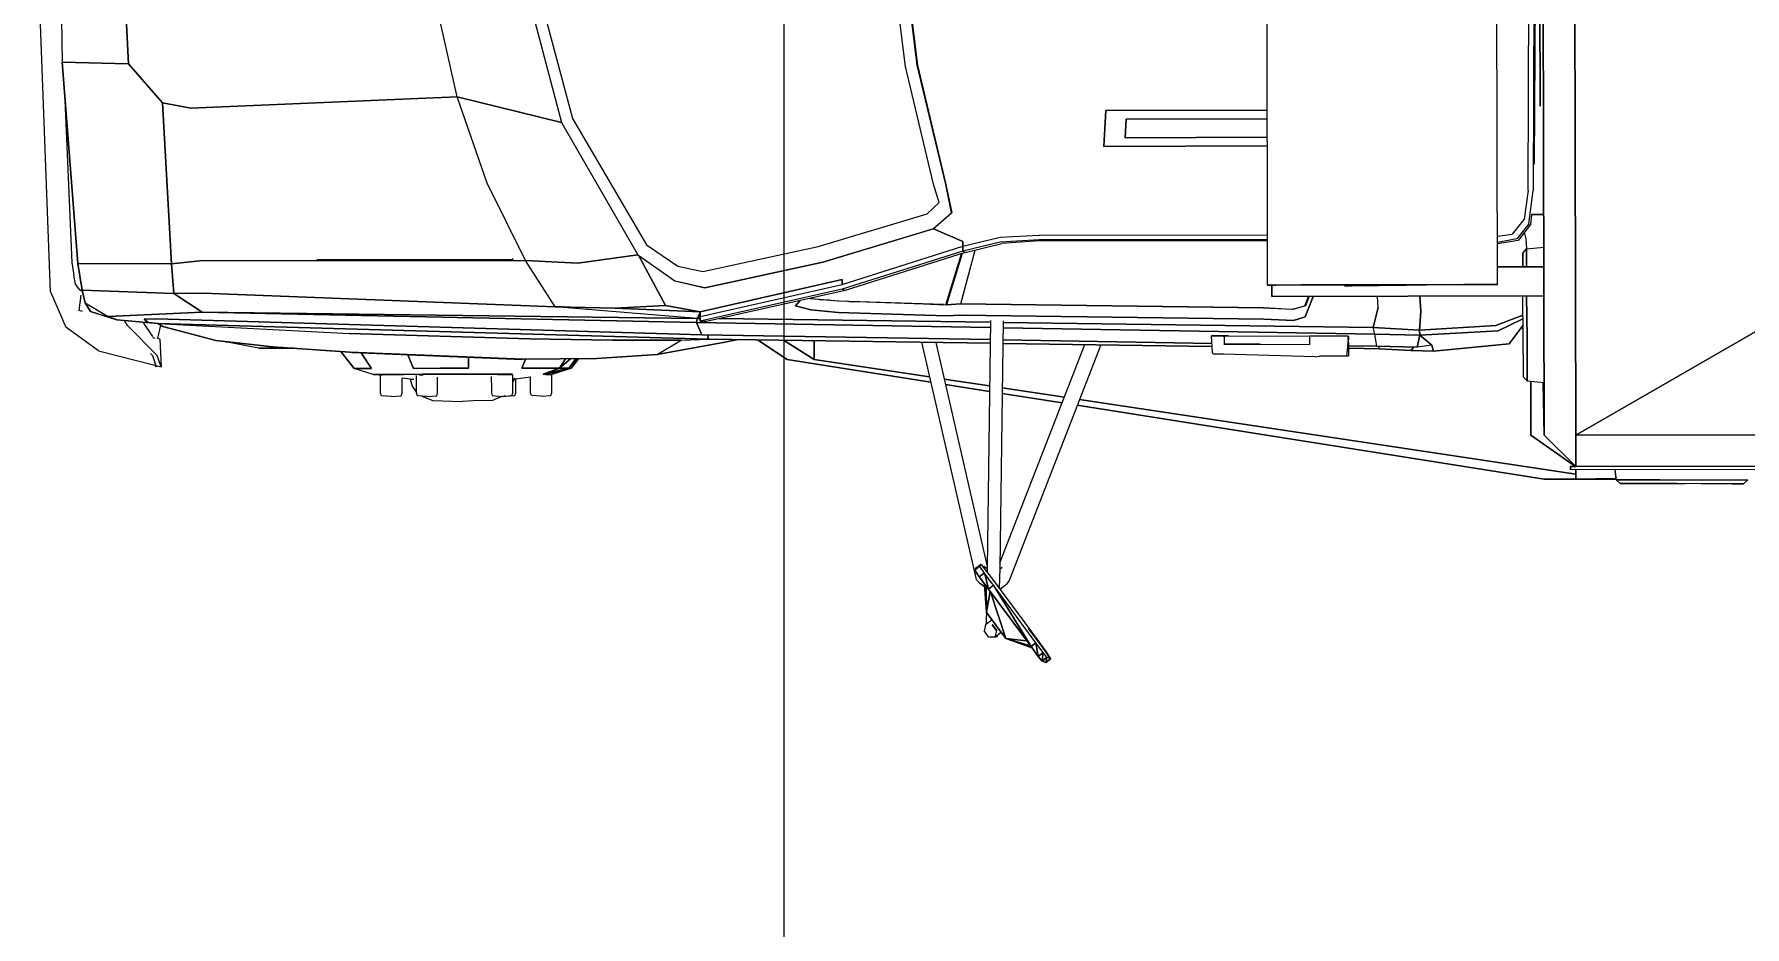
# Model space of a CAD drawing. Header units: metres. Extents: x 501.6 to 576.9, y -200.7 to -181.9.
# Drawn here: x 539.757 to 542.481, y -196.857 to -195.437 of the extents above; entities that cross this region are included whole.
import ezdxf

# ---------------------------------------------------------------- set-up
doc = ezdxf.new("R2010")
doc.units = ezdxf.units.M
doc.header["$MEASUREMENT"] = 0
doc.layers.add('ARQ _ Cota - Parcial Exterior.Consultorio', color=7, linetype='Continuous')
doc.layers.add('Interior - Furniture', color=7, linetype='Continuous')
doc.layers.add('ARQ _ Cota - Parcial Exterior.Consultorio_Pluma_Nº__106', color=171, linetype='Continuous', lineweight=15, true_color=0xaaaaff)
for name, color, linetype, lineweight in [('ARQ _ Cota - Parcial Exterior.Consultorio_Pluma_Nº__15', 214, 'Continuous', 25), ('ARQ _ Cota - Parcial Exterior.Consultorio_Pluma_Nº__43', 5, 'Continuous', 0), ('Interior - Furniture _Pluma_Nº__81', 7, 'Continuous', 13)]:
    doc.layers.add(name, color=color, linetype=linetype, lineweight=lineweight)
doc.styles.add('Estilo_Generado_2', font='GOTHICB.TTF')
doc.dimstyles.new('Estilo_Generado__1', dxfattribs={"dimtxt": 0.2, "dimasz": 0.076, "dimexe": 0.18, "dimexo": 0.3, "dimgap": 0.09, "dimtad": 0, "dimtih": 1, "dimtoh": 1, "dimzin": 0, "dimdsep": 46, "dimtxsty": 'Estilo_Generado_2', "dimblk": 'ARROWHEAD_2', "dimblk1": 'ARROWHEAD_2', "dimblk2": 'ARROWHEAD_2', "dimcen": 0.09, "dimclrd": 171, "dimclre": 171, "dimclrt": 214, "dimazin": 0, "dimtfac": 1, "dimtdec": 4, "dimtmove": 0, "dimatfit": 3, "dimfxl": 1, "dimtolj": 1, "dimtzin": 0, "dimarcsym": 0})

# ---------------------------------------------------------------- blocks, each defined once
blk = doc.blocks.new('*D89')
at = {"layer": 'ARQ _ Cota - Parcial Exterior.Consultorio_Pluma_Nº__106', "color": 161, "linetype": 'Continuous', "lineweight": 15, "true_color": 0xaaaaff, "transparency": 16777216}
for p, q in [((540.9515, -182.8087), (540.9515, -182.7598)), ((541.2515, -182.8087), (540.8765, -182.8087)), ((540.9515, -191.6088), (540.9515, -182.8087)), ((540.9515, -200.6487), (540.9515, -191.8486)), ((541.2515, -200.6487), (540.8765, -200.6487)), ((540.9515, -200.6976), (540.9515, -200.6487))]:
    blk.add_line(p, q, dxfattribs=at)
at = {"layer": 'ARQ _ Cota - Parcial Exterior.Consultorio_Pluma_Nº__43', "color": 5, "linetype": 'Continuous', "lineweight": 0, "transparency": 16777216}
for p, q in [((541.0015, -182.8376), (540.9015, -182.7799)), ((540.9015, -200.6199), (541.0015, -200.6776))]:
    blk.add_line(p, q, dxfattribs=at)
at = {"layer": 'ARQ _ Cota - Parcial Exterior.Consultorio_Pluma_Nº__15', "color": 214, "lineweight": 25, "transparency": 16777216, "insert": (540.5958, -191.8287), "char_height": 0.2, "attachment_point": 7, "style": 'Estilo_Generado_2'}
blk.add_mtext('\\A1;17.84', dxfattribs=at)
blk = doc.blocks.new('ARROWHEAD_2')
at = {"color": 0, "linetype": 'Continuous', "lineweight": 0}
for p, q in [((-0.378, -0.655), (0.378, 0.655)), ((0, 0), (-1, 0))]:
    blk.add_line(p, q, dxfattribs=at)
blk = doc.blocks.new('Ford Ecoline N250807')
at = {"layer": 'Interior - Furniture _Pluma_Nº__81', "color": 7, "linetype": 'Continuous', "lineweight": 13}
for p, q in [((-0.8638, 2.7383), (-0.1741, 2.7627)), ((-0.8638, 2.7383), (-0.9198, 2.7139)), ((0.0623, 2.7271), (-0.4981, 2.7188)), ((-0.9576, 2.6621), (-0.9198, 2.7139)), ((-0.8608, 2.6914), (-0.8514, 2.6982)), ((-0.8514, 2.6982), (-0.8374, 2.7012)), ((-0.817, 2.7041), (-0.8374, 2.7012)), ((-0.4981, 2.7188), (-0.8187, 2.6948)), ((-0.8187, 2.6948), (-0.4981, 2.7188)), ((-0.5461, 2.7152), (-0.817, 2.7041)), ((-0.5012, 2.6133), (-0.4981, 2.7188)), ((-0.4981, 2.7188), (-0.5012, 2.6133)), ((-0.9082, 2.6328), (-0.8951, 2.6748)), ((-0.8951, 2.6748), (-0.9082, 2.6328)), ((-0.8812, 2.6831), (-0.903, 2.6465)), ((-0.8952, 2.6873), (-0.8933, 2.6924)), ((-0.8812, 2.6831), (-0.8951, 2.6748)), ((-0.8951, 2.6748), (-0.8812, 2.6831)), ((-0.8933, 2.6924), (-0.8688, 2.6892)), ((-0.8613, 2.688), (-0.8812, 2.6831)), ((-0.8812, 2.6831), (-0.8613, 2.688)), ((-0.8665, 2.542), (-0.8613, 2.688)), ((-0.8613, 2.688), (-0.8665, 2.542)), ((-0.863, 2.6876), (-0.8608, 2.6914)), ((-0.8613, 2.688), (-0.8187, 2.6948)), ((-0.8187, 2.6948), (-0.8613, 2.688)), ((-0.8187, 2.6948), (-0.8193, 2.5454)), ((-0.8193, 2.5454), (-0.8187, 2.6948)), ((-0.9576, 2.6621), (-0.9806, 2.5724)), ((-0.903, 2.6465), (-0.9082, 2.6328)), ((-0.9082, 2.6328), (-0.903, 2.6465)), ((-0.8966, 2.4966), (-0.903, 2.6465)), ((-0.903, 2.6465), (-0.8966, 2.4966)), ((-0.9652, 2.5684), (-0.9175, 2.6157)), ((-0.9175, 2.6157), (-0.9094, 2.6204)), ((-0.9144, 2.5674), (-0.9082, 2.6328)), ((-0.9082, 2.6328), (-0.9144, 2.5674)), ((0.0271, 2.6377), (-0.5012, 2.6133)), ((-0.5012, 2.6133), (0.0271, 2.6377)), ((-0.935, 2.5752), (-0.9122, 2.5908)), ((-0.9128, 2.583), (-0.9075, 2.5889)), ((-0.9075, 2.5889), (-0.9128, 2.583)), ((-0.9075, 2.5889), (-0.9067, 2.5693)), ((-0.9067, 2.5693), (-0.9075, 2.5889)), ((-0.5012, 2.6133), (-0.5631, 2.5591)), ((-0.5631, 2.5591), (-0.5012, 2.6133)), ((-0.9652, 2.5762), (-0.9832, 2.5703)), ((-0.9805, 2.5725), (-0.9832, 2.5703)), ((-0.981, 2.571), (-0.9832, 2.5625)), ((-0.9832, 2.5703), (-0.9811, 2.5704)), ((-0.9832, 2.5625), (-0.9652, 2.5684)), ((-0.9393, 2.5645), (-0.9832, 2.5625)), ((-0.9622, 2.5791), (-0.9652, 2.5762)), ((-0.9413, 1.6909), (-0.9144, 2.5674)), ((-0.9144, 2.5674), (-0.9413, 1.6909)), ((-0.9374, 2.5692), (-0.9393, 2.5645)), ((-0.9382, 2.5715), (-0.9375, 2.5734)), ((-0.9171, 2.563), (-0.9379, 2.568)), ((-0.9375, 2.5734), (-0.9368, 2.5752)), ((-0.9067, 2.5693), (-0.934, 1.7012)), ((-0.934, 1.7012), (-0.9067, 2.5693)), ((-0.9144, 2.5674), (-0.9308, 2.2622)), ((-0.9144, 2.5672), (-0.9193, 2.5596)), ((-0.9193, 2.5596), (-0.9144, 2.5672)), ((-0.9179, 2.5059), (-0.9144, 2.5674)), ((-0.9144, 2.5674), (-0.9128, 2.583)), ((-0.9128, 2.583), (-0.9144, 2.5674)), ((-0.9144, 2.5674), (-0.9144, 2.5674)), ((-0.9417, 2.4751), (-0.9193, 2.5596)), ((-0.9193, 2.5596), (-0.9417, 2.4751)), ((-0.8966, 2.4966), (-0.8665, 2.542)), ((-0.8665, 2.542), (-0.8966, 2.4966)), ((-0.8193, 2.5454), (-0.8665, 2.542)), ((-0.8665, 2.542), (-0.8193, 2.5454)), ((-0.8661, 2.4951), (-0.8665, 2.542)), ((-0.8665, 2.542), (-0.8661, 2.4951)), ((-0.8193, 2.5454), (-0.5631, 2.5591)), ((-0.5631, 2.5591), (-0.8193, 2.5454)), ((-0.8193, 2.5454), (-0.8146, 2.5005)), ((-0.8146, 2.5005), (-0.8193, 2.5454)), ((-0.5631, 2.5591), (-0.5717, 2.5142)), ((-0.5717, 2.5142), (-0.5631, 2.5591)), ((-0.9179, 2.5059), (-0.9182, 2.4972)), ((-0.9182, 2.4972), (-0.9179, 2.5059)), ((-0.5717, 2.5142), (-0.5548, 2.0903)), ((-0.5548, 2.0903), (-0.5717, 2.5142)), ((-0.9143, 1.7095), (-0.8966, 2.4966)), ((-0.8966, 2.4966), (-0.9143, 1.7095)), ((-0.908, 1.7085), (-0.8966, 2.4966)), ((-0.8966, 2.4966), (-0.908, 1.7085)), ((-0.8894, 1.9346), (-0.8661, 2.4951)), ((-0.8661, 2.4951), (-0.8894, 1.9346)), ((-0.8146, 2.5005), (-0.8156, 1.9819)), ((-0.8156, 1.9819), (-0.8146, 2.5005)), ((-0.9542, 2.4067), (-0.9439, 2.4595)), ((-0.9518, 2.3843), (-0.9417, 2.4751)), ((-0.9417, 2.4751), (-0.9518, 2.3843)), ((-0.9439, 2.4595), (-0.9434, 2.4599)), ((-0.9439, 2.4554), (-0.9439, 2.4595)), ((-0.9439, 2.4595), (-0.9439, 2.4554)), ((-0.9542, 2.4067), (-0.9542, 2.4063)), ((-0.9542, 2.376), (-0.9542, 2.4067)), ((-0.9542, 2.4063), (-0.9542, 2.3735)), ((-0.9607, 2.2617), (-0.9518, 2.3843)), ((-0.9518, 2.3843), (-0.9607, 2.2617)), ((-0.9542, 2.3507), (-0.9542, 2.376)), ((-0.9542, 2.3735), (-0.9542, 2.3507)), ((-0.8129, 2.3138), (-0.8136, 2.0015)), ((-0.9866, 2.2549), (-0.9596, 2.2763)), ((-0.9596, 2.2763), (-0.9866, 2.2549)), ((-0.9724, 1.9858), (-0.9607, 2.2617)), ((-0.9607, 2.2617), (-0.9724, 1.9858)), ((-0.9606, 2.2629), (-0.9611, 2.2578)), ((-0.9308, 2.2622), (-0.9399, 1.9751)), ((-0.9399, 1.9751), (-0.9308, 2.2622)), ((-0.9961, 2.2246), (-0.9866, 2.2549)), ((-0.9866, 2.2466), (-0.9866, 2.2549)), ((-0.9866, 2.2549), (-0.9866, 2.2466)), ((-0.9866, 2.2271), (-0.9866, 2.2466)), ((-0.9866, 2.2466), (-0.9866, 2.2271)), ((-0.9617, 2.244), (-0.9866, 2.2271)), ((-0.9866, 2.2271), (-0.9617, 2.244)), ((-0.9611, 2.2578), (-0.9729, 1.9868)), ((-1.0314, 2.1958), (-1.0302, 2.2114)), ((-1.0302, 2.2114), (-1.0258, 2.2129)), ((-1.0258, 2.2129), (-1.0199, 2.2129)), ((-1.0199, 2.2129), (-0.9976, 2.2129)), ((-0.9979, 2.2104), (-0.9961, 2.2246)), ((-0.9961, 2.2246), (-0.9961, 2.2173)), ((-0.9961, 2.2173), (-0.9961, 2.2246)), ((-0.9961, 2.2173), (-0.9961, 2.2012)), ((-0.9961, 2.2012), (-0.9961, 2.2173)), ((-1.0314, 2.1958), (-1.0302, 2.1802)), ((-1.0302, 2.1802), (-1.0258, 2.1787)), ((-0.9961, 2.2012), (-0.9961, 2.1763)), ((-0.9961, 2.1763), (-0.9961, 2.2012)), ((-1.0314, 2.1392), (-1.0302, 2.1543)), ((-1.0302, 2.1543), (-1.0258, 2.1558)), ((-1.0258, 2.1787), (-1.0199, 2.1787)), ((-1.0258, 2.1558), (-1.0199, 2.1558)), ((-1.015, 2.1626), (-1.0251, 2.1558)), ((-1.0199, 2.1787), (-1.0021, 2.1787)), ((-1.0199, 2.1558), (-0.9977, 2.1558)), ((-1.0037, 2.1658), (-1.015, 2.1626)), ((-1.0038, 2.1658), (-1.0021, 2.1787)), ((-1.0038, 2.1652), (-1.0038, 2.165)), ((-1.0038, 2.165), (-1.0038, 2.1599)), ((-0.9961, 2.1763), (-0.9961, 2.1455)), ((-0.9961, 2.1455), (-0.9961, 2.1763)), ((-0.9866, 2.1606), (-0.9649, 2.1692)), ((-0.9649, 2.1692), (-0.9866, 2.1606)), ((-0.9866, 2.1177), (-0.9866, 2.1606)), ((-0.9866, 2.1606), (-0.9866, 2.1177)), ((-0.5548, 2.0903), (-0.2758, 2.1519)), ((-1.0378, 2.1299), (-1.0387, 2.0991)), ((-1.0307, 2.1471), (-1.0378, 2.1299)), ((-1.0314, 2.1392), (-1.0302, 2.1235)), ((-0.9972, 2.1504), (-0.9972, 2.1517)), ((-0.9972, 2.1449), (-0.9972, 2.1504)), ((-0.9961, 2.1455), (-0.9961, 2.1099)), ((-0.9961, 2.1099), (-0.9961, 2.1455)), ((-1.0387, 2.0991), (-1.0394, 2.0825)), ((-1.0302, 2.1235), (-1.0258, 2.1221)), ((-1.0258, 2.1221), (-1.0199, 2.1221)), ((-1.0199, 2.1221), (-1.0008, 2.1221)), ((-0.9961, 2.1099), (-0.9961, 2.0728)), ((-0.9961, 2.0728), (-0.9961, 2.1099)), ((-0.9866, 2.0728), (-0.9866, 2.1177)), ((-0.9866, 2.1177), (-0.9866, 2.0728)), ((-1.0387, 2.0654), (-1.0394, 2.0825)), ((-0.9961, 2.0728), (-0.9961, 2.0361)), ((-0.9961, 2.0361), (-0.9961, 2.0728)), ((-0.9692, 2.0728), (-0.9866, 2.0728)), ((-0.9866, 2.0728), (-0.9692, 2.0728)), ((-0.692, 2.0425), (-0.5548, 2.0903)), ((-0.5548, 2.0903), (-0.5957, 1.9239)), ((-0.5957, 1.9239), (-0.5548, 2.0903)), ((-1.038, 2.0347), (-1.0387, 2.0654)), ((-1.0313, 2.0188), (-1.038, 2.0347)), ((-1.0302, 2.0352), (-1.0314, 2.0195)), ((-1.0314, 2.0195), (-1.0302, 2.0039)), ((-1.0314, 2.0142), (-1.0312, 2.0169)), ((-1.0258, 2.0366), (-1.0302, 2.0352)), ((-1.0199, 2.0366), (-1.0258, 2.0366)), ((-0.9996, 2.0366), (-1.0199, 2.0366)), ((-0.9972, 2.0244), (-0.9972, 2.0267)), ((-0.9972, 2.0137), (-0.9972, 2.0244)), ((-0.9961, 2.0361), (-0.9961, 2.0029)), ((-0.9961, 2.0029), (-0.9961, 2.0361)), ((-0.8156, 1.9819), (-0.692, 2.0425)), ((-1.0314, 2.0142), (-1.0302, 1.999)), ((-1.0302, 2.0039), (-1.0258, 2.0024)), ((-1.0302, 1.999), (-1.0258, 1.9976)), ((-1.0258, 2.0024), (-1.0199, 2.0024)), ((-1.0258, 1.9976), (-1.0199, 1.9976)), ((-1.0199, 2.0024), (-0.9974, 2.0024)), ((-1.0199, 1.9976), (-1.0037, 1.9976)), ((-1.0038, 1.9996), (-1.0085, 2.0024)), ((-1.0038, 2.0024), (-1.0038, 1.9985)), ((-1.0038, 1.999), (-1.0038, 1.9996)), ((-1.0038, 1.9985), (-1.0038, 1.999)), ((-1.0038, 1.9985), (-1.0005, 1.9739)), ((-0.9972, 2.0054), (-0.9972, 2.0137)), ((-0.9972, 2.0031), (-0.9972, 2.0054)), ((-0.8136, 2.0015), (-0.8119, 2.0027)), ((-1.0314, 1.9575), (-1.0302, 1.9727)), ((-1.0302, 1.9727), (-1.0258, 1.9741)), ((-1.0258, 1.9741), (-1.0199, 1.9741)), ((-1.0199, 1.9741), (-1.0006, 1.9741)), ((-0.9866, 1.9878), (-0.9729, 1.9823)), ((-0.9866, 1.9536), (-0.9866, 1.9878)), ((-0.9729, 1.9823), (-0.9866, 1.9878)), ((-0.9866, 1.9878), (-0.9866, 1.9536)), ((-0.9716, 1.8687), (-0.9729, 1.9868)), ((-0.9716, 1.8687), (-0.9724, 1.9858)), ((-0.9724, 1.9858), (-0.9716, 1.8687)), ((-0.9399, 1.9751), (-0.9426, 1.8438)), ((-0.9426, 1.8438), (-0.9399, 1.9751)), ((-0.8894, 1.9346), (-0.8156, 1.9819)), ((-0.8156, 1.9819), (-0.8197, 1.8984)), ((-0.8197, 1.8984), (-0.8156, 1.9819)), ((-0.3912, 1.9777), (-0.5958, 1.9238)), ((-0.3522, 1.9692), (-0.5895, 1.9063)), ((-1.0314, 1.9575), (-1.0302, 1.9419)), ((-1.0302, 1.9419), (-1.0258, 1.9404)), ((-1.0258, 1.9404), (-1.0199, 1.9404)), ((-1.0199, 1.9404), (-0.9972, 1.9404)), ((-0.9972, 1.9458), (-0.9972, 1.9498)), ((-0.9972, 1.9483), (-0.9961, 1.9399)), ((-0.9972, 1.9404), (-0.9972, 1.9458)), ((-0.9961, 1.9541), (-0.9866, 1.9282)), ((-0.9866, 1.9282), (-0.9961, 1.9541)), ((-0.9961, 1.9541), (-0.9866, 1.9131)), ((-0.9866, 1.9131), (-0.9961, 1.9541)), ((-0.9961, 1.9541), (-0.9961, 1.9424)), ((-0.9961, 1.9424), (-0.9961, 1.9541)), ((-0.9961, 1.9424), (-0.9866, 1.9131)), ((-0.9866, 1.9131), (-0.9961, 1.9424)), ((-0.9961, 1.9424), (-0.9866, 1.9097)), ((-0.9866, 1.9097), (-0.9961, 1.9424)), ((-0.9961, 1.9424), (-0.9961, 1.9399)), ((-0.9961, 1.9399), (-0.9961, 1.9424)), ((-0.9961, 1.9399), (-0.9866, 1.9097)), ((-0.9866, 1.9097), (-0.9961, 1.9399)), ((-0.9866, 1.9282), (-0.9866, 1.9536)), ((-0.9866, 1.9536), (-0.9866, 1.9282)), ((-0.908, 1.7085), (-0.8894, 1.9346)), ((-0.8916, 1.8394), (-0.8894, 1.9346)), ((-0.8894, 1.9346), (-0.8916, 1.8394)), ((-0.8894, 1.9346), (-0.8894, 1.9336)), ((-0.8885, 1.9231), (-0.8894, 1.9346)), ((-0.9721, 1.9182), (-0.9866, 1.9282)), ((-0.9866, 1.9282), (-0.972, 1.9107)), ((-0.972, 1.9107), (-0.9866, 1.9282)), ((-0.9866, 1.9282), (-0.9866, 1.9131)), ((-0.9866, 1.9131), (-0.9866, 1.9282)), ((-0.9866, 1.9282), (-0.9721, 1.9182)), ((-0.9866, 1.9131), (-0.9719, 1.9019)), ((-0.9719, 1.9019), (-0.9866, 1.9131)), ((-0.9866, 1.9131), (-0.9719, 1.9)), ((-0.9719, 1.9), (-0.9866, 1.9131)), ((-0.9866, 1.9131), (-0.9866, 1.9097)), ((-0.9866, 1.9097), (-0.9866, 1.9131)), ((-0.9866, 1.9097), (-0.9719, 1.898)), ((-0.9719, 1.898), (-0.9866, 1.9097)), ((-0.5958, 1.9238), (-0.8065, 1.8027)), ((-0.8197, 1.8984), (-0.8066, 1.8027)), ((-0.8066, 1.8027), (-0.8197, 1.8984)), ((-0.5895, 1.9063), (-0.791, 1.7891)), ((-0.9653, 1.7725), (-0.9716, 1.8687)), ((-0.9716, 1.8687), (-0.9653, 1.7725)), ((-0.9426, 1.8438), (-0.9428, 1.7344)), ((-0.9428, 1.7344), (-0.9426, 1.8438)), ((-0.8916, 1.8394), (-0.8977, 1.7041)), ((-0.8977, 1.7041), (-0.8916, 1.8394)), ((-0.8875, 1.7593), (-0.8916, 1.8394)), ((-0.8916, 1.8394), (-0.8875, 1.7593)), ((-0.8071, 1.802), (-0.8875, 1.7593)), ((-0.8875, 1.7593), (-0.8071, 1.802)), ((-0.8065, 1.8027), (-0.8484, 1.7441)), ((-0.9464, 1.6675), (-0.9653, 1.7725)), ((-0.9653, 1.7725), (-0.9464, 1.6675)), ((-0.9653, 1.7725), (-0.9428, 1.7344)), ((-0.791, 1.7891), (-0.8246, 1.7393)), ((-0.8875, 1.7593), (-0.8977, 1.7041)), ((-0.8977, 1.7041), (-0.8875, 1.7593)), ((-0.8484, 1.7441), (-0.8594, 1.6963)), ((-0.8594, 1.6963), (-0.8485, 1.7437)), ((-0.8485, 1.7437), (-0.8485, 1.7437)), ((-0.9428, 1.7344), (-0.9413, 1.6909)), ((-0.8246, 1.7393), (-0.8336, 1.6997)), ((-0.9485, 1.2423), (-0.9413, 1.6909)), ((-0.9413, 1.6909), (-0.9485, 1.2423)), ((-0.934, 1.7012), (-0.9428, 1.2423)), ((-0.9428, 1.2423), (-0.934, 1.7012)), ((-0.9413, 1.6909), (-0.9341, 1.6921)), ((-0.9341, 1.6921), (-0.9413, 1.6909)), ((-0.934, 1.7012), (-0.9143, 1.7095)), ((-0.9143, 1.7095), (-0.934, 1.7012)), ((-0.9234, 1.242), (-0.9143, 1.7095)), ((-0.9143, 1.7095), (-0.9234, 1.242)), ((-0.9143, 1.7095), (-0.908, 1.7085)), ((-0.908, 1.7085), (-0.9143, 1.7095)), ((-0.9125, 1.7041), (-0.913, 1.6939)), ((-0.913, 1.6939), (-0.9125, 1.7041)), ((-0.8643, 1.4727), (-0.913, 1.6939)), ((-0.8619, 1.4775), (-0.9125, 1.7041)), ((-0.9049, 1.7041), (-0.9125, 1.7041)), ((-0.9125, 1.7041), (-0.9049, 1.7041)), ((-0.8977, 1.7041), (-0.908, 1.7085)), ((-0.908, 1.7085), (-0.9023, 1.7041)), ((-0.908, 1.7085), (-0.9034, 1.7041)), ((-0.908, 1.7085), (-0.908, 1.7041)), ((-0.9034, 1.7041), (-0.908, 1.7085)), ((-0.908, 1.7041), (-0.908, 1.7085)), ((-0.9049, 1.7041), (-0.9049, 1.704)), ((-0.9049, 1.7041), (-0.8544, 1.4775)), ((-0.8979, 1.7041), (-0.9049, 1.7041)), ((-0.8978, 1.7037), (-0.8977, 1.7041)), ((-0.8977, 1.7041), (-0.8468, 1.4775)), ((-0.8468, 1.4775), (-0.8977, 1.7041)), ((-0.8191, 1.5083), (-0.8594, 1.6963)), ((-0.8594, 1.6963), (-0.8191, 1.5083)), ((-0.8336, 1.6997), (-0.7942, 1.5156)), ((-0.942, 1.646), (-0.9464, 1.6675)), ((-0.9464, 1.6675), (-0.942, 1.646)), ((-0.9085, 1.6736), (-0.9152, 1.2419)), ((-0.9152, 1.2419), (-0.9085, 1.6736)), ((-0.9738, 1.5654), (-0.9425, 1.6127)), ((-0.9425, 1.6127), (-0.9738, 1.5654)), ((-1.0103, 1.337), (-0.9738, 1.5654)), ((-0.9738, 1.5654), (-1.0103, 1.337)), ((-0.9738, 1.5225), (-0.9432, 1.5713)), ((-0.9432, 1.5713), (-0.9738, 1.5225)), ((-0.8949, 1.5278), (-0.8989, 1.4839)), ((-0.8989, 1.4839), (-0.8949, 1.5278)), ((-0.8884, 1.5518), (-0.8949, 1.5278)), ((-0.8949, 1.5278), (-0.8884, 1.5518)), ((-0.8802, 1.5451), (-0.8884, 1.5518)), ((-0.8884, 1.5518), (-0.8802, 1.5451)), ((-0.8811, 1.4834), (-0.8771, 1.5273)), ((-0.8766, 1.5283), (-0.8807, 1.4844)), ((-0.8771, 1.5273), (-0.8767, 1.529)), ((-0.8766, 1.5285), (-0.8766, 1.5283)), ((-1.0018, 1.3389), (-0.9738, 1.5225)), ((-0.9738, 1.5225), (-1.0018, 1.3389)), ((-0.944, 1.5225), (-0.9738, 1.5225)), ((-0.9738, 1.5225), (-0.944, 1.5225)), ((-0.8794, 1.4984), (-0.8794, 1.5022)), ((-0.8783, 1.5145), (-0.8786, 1.5075)), ((-0.7665, 1.332), (-0.8191, 1.5083)), ((-0.8191, 1.5083), (-0.7665, 1.3325)), ((-0.7942, 1.5156), (-0.7424, 1.3423)), ((-0.8989, 1.4839), (-0.9049, 1.3115)), ((-0.9049, 1.3115), (-0.8989, 1.4839)), ((-0.8869, 1.3163), (-0.8811, 1.4834)), ((-0.8807, 1.4844), (-0.8862, 1.3326)), ((-0.8619, 1.4775), (-0.8643, 1.4727)), ((-0.8643, 1.4727), (-0.8619, 1.4775)), ((-0.8041, 1.2817), (-0.8643, 1.4727)), ((-0.8018, 1.2852), (-0.8619, 1.4775)), ((-0.8468, 1.4775), (-0.8544, 1.4775)), ((-0.8544, 1.4775), (-0.7942, 1.2852)), ((-0.8544, 1.4775), (-0.8468, 1.4775)), ((-0.81, 1.4779), (-0.81, 1.4778)), ((-0.8817, 1.4663), (-0.8818, 1.4557)), ((-0.7968, 1.4339), (-0.7968, 1.4337)), ((-0.5078, 1.376), (-0.2489, 1.4082)), ((-0.5057, 1.3574), (-0.2478, 1.3892)), ((-0.6954, 1.332), (-0.5078, 1.376)), ((-0.2478, 1.3887), (-0.5057, 1.3569)), ((-0.9468, 1.3515), (-1.3245, 1.2651)), ((-0.886, 1.3373), (-0.8871, 1.3125)), ((-0.7424, 1.3423), (-0.7242, 1.3228)), ((-0.6958, 1.3125), (-0.5057, 1.3574)), ((-0.5057, 1.3569), (-0.6958, 1.3125)), ((-0.4829, 1.3602), (-0.4829, 1.3597)), ((-0.4829, 1.3597), (-0.4829, 1.3602)), ((-0.9471, 1.3288), (-1.3039, 1.2475)), ((-1.0253, 1.2435), (-1.0141, 1.3136)), ((-1.0141, 1.3136), (-1.0253, 1.2435)), ((-1.0164, 1.2433), (-1.0054, 1.3155)), ((-1.0054, 1.3155), (-1.0164, 1.2433)), ((-0.9049, 1.3115), (-0.9036, 1.2896)), ((-0.9036, 1.2896), (-0.9049, 1.3115)), ((-0.8871, 1.3115), (-0.8871, 1.3125)), ((-0.8871, 1.3125), (-0.806, 1.2877)), ((-0.8871, 1.3115), (-0.8857, 1.2891)), ((-0.8056, 1.2866), (-0.8871, 1.3115)), ((-0.8857, 1.2891), (-0.8871, 1.3115)), ((-0.8869, 1.3125), (-0.887, 1.3115)), ((-0.887, 1.3115), (-0.8058, 1.2871)), ((-0.8828, 1.3103), (-0.8828, 1.3102)), ((-0.8809, 1.3096), (-0.8809, 1.3097)), ((-0.7665, 1.332), (-0.7865, 1.2852)), ((-0.7865, 1.2852), (-0.7665, 1.332)), ((-0.7665, 1.3325), (-0.7407, 1.3032)), ((-0.7407, 1.3027), (-0.7665, 1.332)), ((-0.7451, 1.3082), (-0.7451, 1.3077)), ((-0.6958, 1.3125), (-0.7407, 1.3027)), ((-0.7407, 1.3032), (-0.6958, 1.3125)), ((-0.7242, 1.3228), (-0.6954, 1.332)), ((-0.633, 1.3274), (-0.6329, 1.3272)), ((-0.6032, 1.3344), (-0.6032, 1.3342)), ((-0.6026, 1.3343), (-0.6026, 1.3345)), ((-0.9036, 1.2896), (-0.911, 0.8066)), ((-0.911, 0.8066), (-0.9036, 1.2896)), ((-0.8932, 0.8066), (-0.8857, 1.2891)), ((-0.8856, 1.2893), (-0.8931, 0.8076)), ((-0.8857, 1.2891), (-0.8856, 1.289)), ((-0.8856, 1.289), (-0.8002, 1.266)), ((-0.835, 1.2959), (-0.835, 1.2956)), ((-0.835, 1.2956), (-0.835, 1.2959)), ((-0.8269, 1.2931), (-0.8269, 1.2934)), ((-0.8269, 1.2934), (-0.8269, 1.2931)), ((-0.8269, 1.2934), (-0.8269, 1.2931)), ((-0.8269, 1.2931), (-0.8269, 1.2934)), ((-0.8269, 1.2934), (-0.8269, 1.2931)), ((-0.8269, 1.2934), (-0.8269, 1.2931)), ((-0.8205, 1.2911), (-0.8205, 1.2915)), ((-0.8205, 1.2915), (-0.8205, 1.2911)), ((-0.8172, 1.2905), (-0.8186, 1.2905)), ((-0.8085, 1.2879), (-0.8066, 1.2869)), ((-0.8085, 1.2879), (-0.8066, 1.2869)), ((-0.8018, 1.2852), (-0.8041, 1.2817)), ((-0.8041, 1.2817), (-0.8018, 1.2852)), ((-0.8041, 1.2817), (-0.7897, 1.2231)), ((-0.7875, 1.2261), (-0.8018, 1.2852)), ((-0.7942, 1.2852), (-0.8018, 1.2852)), ((-0.8018, 1.2852), (-0.8018, 1.2852)), ((-0.8018, 1.2852), (-0.7942, 1.2852)), ((-0.7942, 1.2852), (-0.7942, 1.2851)), ((-0.7942, 1.2852), (-0.7799, 1.2261)), ((-0.7865, 1.2852), (-0.7942, 1.2852)), ((-0.7942, 1.2852), (-0.7865, 1.2852)), ((-0.7361, 1.3037), (-0.7361, 1.3042)), ((-1.4069, 1.2529), (-1.4157, 1.2466)), ((-1.4067, 1.2529), (-1.4069, 1.2529)), ((-1.396, 1.2505), (-1.4067, 1.2529)), ((-1.4066, 1.2529), (-1.4067, 1.2529)), ((-1.4066, 1.2529), (-1.406, 1.2528)), ((-1.34, 1.2456), (-1.3204, 1.2603)), ((-1.3204, 1.2603), (-1.34, 1.2456)), ((-1.3363, 1.2516), (-1.3313, 1.2583)), ((-1.3303, 1.2593), (-1.3362, 1.2516)), ((-1.3313, 1.2583), (-1.3303, 1.2593)), ((-1.3245, 1.2651), (-1.3303, 1.2593)), ((-1.3204, 1.2603), (-1.3095, 1.2676)), ((-1.3095, 1.2676), (-1.3204, 1.2603)), ((-1.3145, 1.2523), (-1.3204, 1.2603)), ((-1.3204, 1.2603), (-1.3145, 1.2523)), ((-1.3142, 1.252), (-1.3033, 1.2598)), ((-1.3033, 1.2598), (-1.3142, 1.2524)), ((-1.3095, 1.2676), (-1.3066, 1.2656)), ((-1.3033, 1.2598), (-1.3095, 1.2676)), ((-1.3095, 1.2676), (-1.3016, 1.2586)), ((-1.3066, 1.2656), (-1.3095, 1.2676)), ((-1.3095, 1.2676), (-1.3033, 1.2598)), ((-1.3016, 1.2586), (-1.3095, 1.2676)), ((-1.3005, 1.2573), (-1.3095, 1.2505)), ((-1.3073, 1.2476), (-1.3037, 1.2529)), ((-1.3066, 1.2656), (-1.3013, 1.2583)), ((-1.3013, 1.2583), (-1.3066, 1.2656)), ((-1.3033, 1.2598), (-1.3005, 1.2573)), ((-1.3005, 1.2578), (-1.3033, 1.2598)), ((-1.3009, 1.2577), (-1.3005, 1.2573)), ((-1.3005, 1.2573), (-1.3009, 1.2577)), ((-1.3008, 1.2576), (-1.3005, 1.2578)), ((-1.3008, 1.2576), (-1.3005, 1.2573)), ((-1.3005, 1.2573), (-1.3008, 1.2576)), ((-1.4314, 1.1782), (-1.34, 1.2456)), ((-1.34, 1.2456), (-1.4314, 1.1782)), ((-1.4314, 1.1782), (-1.3337, 1.2378)), ((-1.3337, 1.2378), (-1.4314, 1.1782)), ((-1.4253, 1.1704), (-1.3337, 1.2378)), ((-1.3262, 1.2378), (-1.4203, 1.1685)), ((-1.4183, 1.2183), (-1.3768, 1.249)), ((-1.3768, 1.249), (-1.4183, 1.2183)), ((-1.4183, 1.2183), (-1.3439, 1.2427)), ((-1.3439, 1.2427), (-1.4183, 1.2183)), ((-1.4163, 1.2324), (-1.4158, 1.2432)), ((-1.4131, 1.2316), (-1.4163, 1.2324)), ((-1.4157, 1.2466), (-1.416, 1.2358)), ((-1.4054, 1.2329), (-1.416, 1.2358)), ((-1.4159, 1.2358), (-1.4159, 1.2354)), ((-1.4159, 1.2354), (-1.4085, 1.2255)), ((-1.4158, 1.2432), (-1.4158, 1.2432)), ((-1.3965, 1.2398), (-1.4054, 1.2329)), ((-1.4054, 1.2329), (-1.3965, 1.2398)), ((-1.4054, 1.2329), (-1.3964, 1.2393)), ((-1.3964, 1.2393), (-1.4054, 1.2329)), ((-1.4054, 1.2329), (-1.4053, 1.2329)), ((-1.4053, 1.2329), (-1.4054, 1.2329)), ((-1.4053, 1.2329), (-1.3964, 1.2393)), ((-1.3964, 1.2393), (-1.4053, 1.2329)), ((-1.3964, 1.2393), (-1.3965, 1.2398)), ((-1.3965, 1.2398), (-1.3964, 1.2393)), ((-1.396, 1.2505), (-1.3884, 1.2405)), ((-1.3883, 1.2495), (-1.3953, 1.2495)), ((-1.3752, 1.2491), (-1.3883, 1.2495)), ((-1.3316, 1.2519), (-1.3768, 1.249)), ((-1.3768, 1.249), (-1.3316, 1.2519)), ((-1.3768, 1.249), (-1.3348, 1.2495)), ((-1.3348, 1.2495), (-1.3768, 1.249)), ((-1.3768, 1.249), (-1.3432, 1.2433)), ((-1.3432, 1.2433), (-1.3768, 1.249)), ((-1.34, 1.2456), (-1.3152, 1.2517)), ((-1.3152, 1.2517), (-1.34, 1.2456)), ((-1.3337, 1.2378), (-1.34, 1.2456)), ((-1.34, 1.2456), (-1.3337, 1.2378)), ((-1.34, 1.2276), (-1.3317, 1.2168)), ((-1.3066, 1.2275), (-1.3386, 1.2287)), ((-1.3337, 1.2378), (-1.3142, 1.252)), ((-1.3142, 1.2524), (-1.3295, 1.2414)), ((-1.3264, 1.2381), (-1.3262, 1.2378)), ((-1.3262, 1.2378), (-1.3264, 1.2381)), ((-1.3095, 1.2505), (-1.3262, 1.2378)), ((-1.3258, 1.2386), (-1.3262, 1.2378)), ((-1.3262, 1.2378), (-1.3258, 1.2386)), ((-1.3152, 1.2517), (-1.3142, 1.252)), ((-1.3142, 1.252), (-1.3152, 1.2517)), ((-1.3142, 1.252), (-1.3145, 1.2523)), ((-1.3145, 1.2523), (-1.3142, 1.252)), ((-1.3059, 1.2476), (-1.313, 1.2478)), ((-1.3097, 1.2508), (-1.3095, 1.2505)), ((-1.3095, 1.2505), (-1.3097, 1.2508)), ((-1.3093, 1.2511), (-1.3095, 1.2505)), ((-1.3095, 1.2505), (-1.3093, 1.2511)), ((-1.3079, 1.2276), (-1.3046, 1.2241)), ((-0.9127, 1.2214), (-1.3066, 1.2275)), ((-0.9124, 1.2418), (-1.3059, 1.2476)), ((-1.2979, 1.2274), (-0.9509, 1.0913)), ((-0.8864, 1.2414), (-0.8865, 1.2414)), ((-0.7841, 1.1636), (-0.7875, 1.2261)), ((-0.7875, 1.2261), (-0.7875, 1.2261)), ((-0.7799, 1.2261), (-0.7799, 1.2261)), ((-0.7799, 1.2261), (-0.7765, 1.1636)), ((-1.4333, 1.1769), (-1.4196, 1.2146)), ((-1.4196, 1.2146), (-1.4333, 1.1769)), ((-1.4183, 1.2183), (-1.4326, 1.1774)), ((-1.4326, 1.1774), (-1.4183, 1.2183)), ((-1.4183, 1.2183), (-1.4303, 1.179)), ((-1.4303, 1.179), (-1.4183, 1.2183)), ((-1.4221, 1.1851), (-1.4183, 1.2183)), ((-1.4183, 1.2183), (-1.4221, 1.1851)), ((-1.3259, 1.2129), (-1.3317, 1.2168)), ((-0.9514, 1.0661), (-1.3259, 1.2129)), ((-1.0438, 1.1278), (-1.0285, 1.2232)), ((-1.0285, 1.2232), (-1.0438, 1.1278)), ((-1.0346, 1.1242), (-1.0195, 1.223)), ((-1.0195, 1.223), (-1.0346, 1.1242)), ((-0.9542, 0.8887), (-0.9488, 1.2219)), ((-0.9488, 1.2219), (-0.9542, 0.8887)), ((-0.9432, 1.2218), (-0.9496, 0.889)), ((-0.9496, 0.889), (-0.9432, 1.2218)), ((-0.9353, 0.6299), (-0.9238, 1.2215)), ((-0.9238, 1.2215), (-0.9353, 0.6299)), ((-0.9155, 1.2214), (-0.9246, 0.6323)), ((-0.9246, 0.6323), (-0.9155, 1.2214)), ((-0.8867, 1.2209), (-0.8868, 1.2209)), ((-0.7859, 1.1636), (-0.7897, 1.2231)), ((-1.4469, 1.167), (-1.4314, 1.1782)), ((-1.4314, 1.1782), (-1.4469, 1.167)), ((-1.4253, 1.1704), (-1.4314, 1.1782)), ((-1.4314, 1.1782), (-1.4253, 1.1704)), ((-1.4173, 1.1768), (-1.4253, 1.1709)), ((-1.4203, 1.169), (-1.4023, 1.1822)), ((-1.417, 1.1714), (-1.4203, 1.1685)), ((-1.4203, 1.1685), (-1.417, 1.1714)), ((-1.4569, 1.1548), (-1.4545, 1.1606)), ((-1.4545, 1.1606), (-1.4569, 1.1548)), ((-1.4569, 1.1548), (-1.4482, 1.1528)), ((-1.4569, 1.1548), (-1.4507, 1.147)), ((-1.4482, 1.1528), (-1.4569, 1.1548)), ((-1.4507, 1.147), (-1.4569, 1.1548)), ((-1.4545, 1.1606), (-1.4469, 1.167)), ((-1.4469, 1.167), (-1.4545, 1.1606)), ((-1.4482, 1.1528), (-1.4545, 1.1606)), ((-1.4545, 1.1606), (-1.4407, 1.1587)), ((-1.4545, 1.1606), (-1.4482, 1.1528)), ((-1.4407, 1.1587), (-1.4545, 1.1606)), ((-1.4507, 1.147), (-1.4398, 1.1548)), ((-1.4398, 1.1543), (-1.4507, 1.147)), ((-1.4507, 1.147), (-1.4482, 1.1528)), ((-1.4505, 1.1473), (-1.4507, 1.147)), ((-1.4482, 1.1528), (-1.4407, 1.1587)), ((-1.4469, 1.167), (-1.4253, 1.1704)), ((-1.4253, 1.1704), (-1.4469, 1.167)), ((-1.4407, 1.1587), (-1.4469, 1.167)), ((-1.4469, 1.167), (-1.4407, 1.1587)), ((-1.4407, 1.1587), (-1.4253, 1.1704)), ((-1.4398, 1.1543), (-1.4401, 1.1546)), ((-1.4401, 1.1546), (-1.4398, 1.1543)), ((-1.4398, 1.1548), (-1.4203, 1.169)), ((-1.4203, 1.1685), (-1.4398, 1.1543)), ((-1.4393, 1.1552), (-1.4398, 1.1543)), ((-1.4398, 1.1543), (-1.4393, 1.1552)), ((-1.4253, 1.1709), (-1.4253, 1.1709)), ((-1.4203, 1.1685), (-1.4205, 1.1688)), ((-1.4205, 1.1688), (-1.4203, 1.1685)), ((-0.7867, 0.8003), (-0.7859, 1.1636)), ((-0.7859, 1.1636), (-0.7856, 1.1636)), ((-0.7847, 0.8003), (-0.7841, 1.1636)), ((-0.7841, 1.1636), (-0.7841, 1.1636)), ((-0.7765, 1.1636), (-0.777, 0.8003)), ((-0.7765, 1.1636), (-0.7765, 1.1634)), ((-1.1666, 0.3604), (-1.0476, 1.1038)), ((-1.0476, 1.1038), (-1.1666, 0.3604)), ((-1.159, 0.3101), (-1.0383, 1.1002)), ((-1.0383, 1.1002), (-1.159, 0.3101)), ((-0.6361, 1.0606), (-0.6351, 0.8003)), ((-0.5785, 1.0571), (-0.6361, 1.0606)), ((-0.6351, 0.8003), (-0.6361, 1.0606)), ((-0.6361, 1.0606), (-0.5785, 1.0571)), ((-0.5786, 0.8003), (-0.5785, 1.0571)), ((-0.5785, 1.0571), (-0.5786, 0.8003)), ((-0.6217, 0.8003), (-0.6223, 1.0264)), ((-0.6223, 1.0264), (-0.5922, 1.0249)), ((-0.5922, 1.0249), (-0.6223, 1.0264)), ((-0.6223, 1.0264), (-0.6217, 0.8003)), ((-0.5922, 1.0249), (-0.5921, 0.8003)), ((-0.5921, 0.8003), (-0.5922, 1.0249)), ((-0.9668, 0.8706), (-0.9666, 0.8872)), ((-0.9666, 0.8872), (-0.9642, 0.8882)), ((-0.9642, 0.8882), (-0.9375, 0.8897)), ((-0.9376, 0.8701), (-0.9375, 0.8897)), ((-0.9375, 0.8896), (-0.9373, 0.8897)), ((-0.9373, 0.8897), (-0.9373, 0.8696)), ((-0.9712, 0.7246), (-0.9668, 0.8706)), ((-0.9508, 0.8701), (-0.9515, 0.7334)), ((-0.95, 0.8691), (-0.9511, 0.8125)), ((-0.9511, 0.8125), (-0.95, 0.8691)), ((-0.9508, 0.8691), (-0.9406, 0.8691)), ((-0.9406, 0.8691), (-0.9376, 0.8701)), ((-0.9373, 0.8696), (-0.9403, 0.8691)), ((-0.9403, 0.8691), (-0.9403, 0.8692)), ((-0.9373, 0.8696), (-0.9384, 0.6719)), ((-0.9373, 0.8627), (-0.9373, 0.8696)), ((-0.911, 0.8066), (-0.9133, 0.7593)), ((-0.9133, 0.7593), (-0.911, 0.8066)), ((-0.8931, 0.8076), (-0.8955, 0.7603)), ((-0.8945, 0.7791), (-0.8932, 0.8066)), ((-0.8751, 0.3604), (-0.8751, 0.7935)), ((-0.8751, 0.7935), (-0.8751, 0.793)), ((-0.8751, 0.793), (-0.8751, 0.7935)), ((-0.8751, 0.7935), (-0.8568, 0.7935)), ((-0.8751, 0.7935), (-0.8751, 0.3604)), ((-0.8568, 0.7935), (-0.8751, 0.7935)), ((-0.8751, 0.3604), (-0.8751, 0.793)), ((-0.8751, 0.793), (-0.8751, 0.3604)), ((-0.8751, 0.3604), (-0.8751, 0.793)), ((-0.8568, 0.8003), (-0.1792, 0.8003)), ((-0.8568, 0.8003), (-0.8568, 0.7866)), ((-0.8568, 0.7866), (-0.8568, 0.8003)), ((-0.8568, 0.7866), (-0.8568, 0.7466)), ((-0.8568, 0.7466), (-0.8568, 0.7866)), ((-0.9133, 0.7593), (-0.9077, 0.7407)), ((-0.9077, 0.7407), (-0.9133, 0.7593)), ((-0.9077, 0.7407), (-0.8751, 0.7278)), ((-0.8751, 0.7278), (-0.9077, 0.7407)), ((-0.8955, 0.7603), (-0.8899, 0.7412)), ((-0.8955, 0.7593), (-0.8955, 0.7601)), ((-0.8899, 0.7402), (-0.8955, 0.7593)), ((-0.8953, 0.7594), (-0.8953, 0.7593)), ((-0.8953, 0.7593), (-0.8937, 0.7542)), ((-0.8899, 0.7412), (-0.8751, 0.7354)), ((-0.8751, 0.7344), (-0.8899, 0.7402)), ((-0.8898, 0.7412), (-0.8897, 0.7407)), ((-0.8897, 0.7407), (-0.8751, 0.735)), ((-0.887, 0.7397), (-0.887, 0.7391)), ((-0.8854, 0.7384), (-0.8853, 0.739)), ((-0.8568, 0.7466), (-0.8568, 0.6875)), ((-0.8568, 0.6875), (-0.8568, 0.7466)), ((-0.9712, 0.7246), (-0.9702, 0.7178)), ((-0.9705, 0.6748), (-0.9702, 0.7178)), ((-0.9515, 0.7334), (-0.9384, 0.7334)), ((-0.9387, 0.6724), (-0.9384, 0.7334)), ((-0.9384, 0.7325), (-0.938, 0.7329)), ((-0.8568, 0.6875), (-0.8568, 0.6172)), ((-0.8568, 0.6172), (-0.8568, 0.6875)), ((-0.9442, 0.6724), (-0.9705, 0.6748)), ((-0.9695, 0.6747), (-0.9695, 0.6719)), ((-0.9486, 0.6719), (-0.9695, 0.6719)), ((-0.9585, 0.6226), (-0.9577, 0.6719)), ((-0.9577, 0.6719), (-0.9585, 0.6226)), ((-0.9538, 0.6719), (-0.9547, 0.6265)), ((-0.9547, 0.6265), (-0.9538, 0.6719)), ((-0.9486, 0.6719), (-0.9465, 0.6724)), ((-0.947, 0.6719), (-0.947, 0.6723)), ((-0.947, 0.6719), (-0.9384, 0.6719)), ((-0.9465, 0.6724), (-0.9465, 0.6726)), ((-0.9448, 0.6724), (-0.9448, 0.6719)), ((-0.944, 0.6719), (-0.9443, 0.6719)), ((-0.9442, 0.6724), (-0.9387, 0.6724)), ((-0.944, 0.6719), (-0.944, 0.6724)), ((-0.9384, 0.6719), (-0.944, 0.6719)), ((-0.9402, 0.6719), (-0.9402, 0.6724)), ((-0.9402, 0.6724), (-0.9402, 0.6719)), ((-0.859, 0.666), (-0.8589, 0.6776)), ((-0.8582, 0.5796), (-0.859, 0.666)), ((-0.9547, 0.6265), (-0.9562, 0.5625)), ((-0.9562, 0.5625), (-0.9547, 0.6265)), ((-0.9547, 0.6265), (-0.9353, 0.6299)), ((-0.9546, 0.6265), (-0.9547, 0.6265)), ((-0.937, 0.5581), (-0.9353, 0.6299)), ((-0.9353, 0.6299), (-0.937, 0.5581)), ((-0.9353, 0.6299), (-0.9246, 0.6323)), ((-0.9247, 0.6323), (-0.929, 0.5586)), ((-0.929, 0.5586), (-0.9247, 0.6323)), ((-0.8931, 0.6245), (-0.9246, 0.6323)), ((-0.9246, 0.6323), (-0.8931, 0.6245)), ((-0.9246, 0.6323), (-0.8931, 0.6245)), ((-0.9613, 0.5718), (-0.9585, 0.6226)), ((-0.9585, 0.6226), (-0.9613, 0.5718)), ((-0.9585, 0.6226), (-0.9548, 0.6228)), ((-0.8931, 0.6245), (-0.8751, 0.6253)), ((-0.8568, 0.6172), (-0.8568, 0.5474)), ((-0.8568, 0.5474), (-0.8568, 0.6172)), ((-0.8582, 0.5796), (-0.8582, 0.5796)), ((-0.9627, 0.5366), (-0.9613, 0.5718)), ((-0.9613, 0.5718), (-0.9627, 0.5366)), ((-0.9613, 0.5718), (-0.956, 0.5684)), ((-0.956, 0.5684), (-0.9613, 0.5718)), ((-0.9562, 0.5625), (-0.937, 0.5581)), ((-0.953, 0.5391), (-0.9562, 0.5625)), ((-0.937, 0.5581), (-0.9562, 0.5625)), ((-0.937, 0.5581), (-0.953, 0.5391)), ((-0.953, 0.5391), (-0.937, 0.5581)), ((-0.929, 0.5586), (-0.937, 0.5581)), ((-0.937, 0.5581), (-0.929, 0.5586)), ((-0.9304, 0.4331), (-0.937, 0.5581)), ((-0.937, 0.5581), (-0.9304, 0.4331)), ((-0.8989, 0.5562), (-0.929, 0.5586)), ((-0.929, 0.5586), (-0.922, 0.437)), ((-0.929, 0.5586), (-0.8989, 0.5562)), ((-0.922, 0.437), (-0.929, 0.5586)), ((-0.8751, 0.5578), (-0.8989, 0.5562)), ((-0.8989, 0.5562), (-0.8751, 0.5578)), ((-0.8568, 0.5474), (-0.8568, 0.4878)), ((-0.8568, 0.4878), (-0.8568, 0.5474)), ((-0.953, 0.5391), (-0.9627, 0.5366)), ((-0.9627, 0.5366), (-0.953, 0.5391)), ((-0.9512, 0.416), (-0.9627, 0.5366)), ((-0.9627, 0.5366), (-0.9512, 0.416)), ((-0.8568, 0.4878), (-0.8568, 0.4478)), ((-0.8568, 0.4478), (-0.8568, 0.4878)), ((-0.922, 0.437), (-0.9055, 0.3938)), ((-0.9055, 0.3938), (-0.922, 0.437)), ((-0.8568, 0.4478), (-0.8568, 0.4341)), ((-0.8568, 0.4341), (-0.8568, 0.4478)), ((-0.9512, 0.416), (-0.9213, 0.3937)), ((-0.9512, 0.416), (-0.9215, 0.3937)), ((-0.9213, 0.3937), (-0.9512, 0.416)), ((-0.9115, 0.3938), (-0.9304, 0.4331)), ((-0.9304, 0.4331), (-0.9115, 0.3938)), ((-0.8568, 0.4341), (-0.1792, 0.4341)), ((-0.8285, 0.3604), (-0.8285, 0.4341)), ((-0.8285, 0.4341), (-0.8285, 0.3604)), ((-0.8285, 0.3604), (-0.8285, 0.4341)), ((-0.8285, 0.4341), (-0.8285, 0.3604)), ((-0.8285, 0.3604), (-0.8285, 0.4341)), ((-0.7866, 0.4014), (-0.792, 0.4341)), ((-0.7843, 0.4033), (-0.7898, 0.4341)), ((-0.7797, 0.4341), (-0.7765, 0.4106)), ((-0.7527, 0.3916), (-0.7765, 0.4106)), ((-1.1464, 0.3104), (-1.0966, 0.3814)), ((-1.0966, 0.3814), (-1.1464, 0.3104)), ((-1.0966, 0.3814), (-1.0109, 0.3814)), ((-1.0109, 0.3814), (-1.0966, 0.3814)), ((-1.0103, 0.3872), (-1.013, 0.3604)), ((-1.004, 0.3931), (-1.0103, 0.3872)), ((-0.9998, 0.3872), (-1.0103, 0.3872)), ((-1.0103, 0.3872), (-0.9998, 0.3872)), ((-1.004, 0.3931), (-0.9764, 0.3932)), ((-0.994, 0.3872), (-0.9998, 0.3872)), ((-0.9998, 0.3872), (-0.994, 0.3872)), ((-0.9946, 0.3931), (-0.9943, 0.3931)), ((-0.9946, 0.3931), (-0.987, 0.3931)), ((-0.9417, 0.3872), (-0.994, 0.3872)), ((-0.994, 0.3872), (-0.9417, 0.3872)), ((-0.9915, 0.3931), (-0.9424, 0.3936)), ((-0.9915, 0.3931), (-0.9914, 0.3931)), ((-0.9424, 0.3936), (-0.8752, 0.394)), ((-0.8751, 0.3882), (-0.9417, 0.3872)), ((-0.9417, 0.3872), (-0.8751, 0.3882)), ((-0.9251, 0.3937), (-0.9286, 0.3991)), ((-0.9286, 0.3991), (-0.9251, 0.3937)), ((-0.8752, 0.394), (-0.8751, 0.394)), ((-0.8285, 0.394), (-0.8257, 0.394)), ((-0.8214, 0.394), (-0.8285, 0.394)), ((-0.821, 0.3882), (-0.8285, 0.3882)), ((-0.8285, 0.3882), (-0.821, 0.3882)), ((-0.8257, 0.394), (-0.8257, 0.394)), ((-0.8257, 0.394), (-0.8221, 0.394)), ((-0.8257, 0.394), (-0.8257, 0.394)), ((-0.8221, 0.394), (-0.8076, 0.394)), ((-0.8192, 0.394), (-0.8214, 0.394)), ((-0.8154, 0.3882), (-0.821, 0.3882)), ((-0.821, 0.3882), (-0.8154, 0.3882)), ((-0.8071, 0.394), (-0.8192, 0.394)), ((-0.8009, 0.3882), (-0.8154, 0.3882)), ((-0.8154, 0.3882), (-0.8009, 0.3882)), ((-0.8076, 0.394), (-0.8071, 0.394)), ((-0.8071, 0.394), (-0.8003, 0.3882)), ((-0.8003, 0.3882), (-0.8009, 0.3882)), ((-0.8009, 0.3882), (-0.8003, 0.3882)), ((-0.8003, 0.3882), (-0.7977, 0.3604)), ((-0.8002, 0.3873), (-0.7843, 0.3887)), ((-0.7614, 0.3814), (-0.7866, 0.4014)), ((-0.7605, 0.3843), (-0.7843, 0.4033)), ((-0.7843, 0.4033), (-0.7843, 0.4033)), ((-0.7843, 0.3887), (-0.7734, 0.3909)), ((-0.7458, 0.3797), (-0.7614, 0.3814)), ((-0.7605, 0.3843), (-0.7075, 0.3774)), ((-0.7075, 0.3853), (-0.7527, 0.3916)), ((-0.7527, 0.3916), (-0.7527, 0.3916)), ((-0.7075, 0.3853), (-0.7072, 0.3853)), ((-0.7075, 0.3853), (0.0625, 0.3804)), ((-1.1666, 0.3101), (-1.1666, 0.3604)), ((-1.1666, 0.3604), (-1.1666, 0.3101)), ((-1.0966, 0.3604), (-1.1466, 0.3101)), ((-1.1466, 0.3101), (-1.0966, 0.3604)), ((-1.0966, 0.3604), (-1.0129, 0.3617)), ((-1.013, 0.3606), (-1.0966, 0.3604)), ((-1.0966, 0.3604), (-1.013, 0.3605)), ((-1.013, 0.3605), (-1.0966, 0.3604)), ((1.223, 0.3604), (-1.0966, 0.3604)), ((-1.0966, 0.3604), (1.223, 0.3604)), ((-0.7456, 0.38), (-0.7456, 0.3604)), ((-0.7456, 0.3604), (-0.7456, 0.38)), ((0.0625, 0.3731), (-0.7075, 0.3774)), ((-0.7075, 0.3774), (-0.7075, 0.3774)), ((0.0623, 0.3706), (-0.6654, 0.3752)), ((0.6846, 0.3657), (-0.5732, 0.3657)), ((-0.5732, 0.3657), (0.6846, 0.3657)), ((-0.5732, 0.3657), (0.6846, 0.3657)), ((-1.1666, 0.3101), (-1.1513, 0.3101)), ((-1.1666, 0.3101), (-1.1513, 0.3101)), ((-1.1513, 0.3101), (-1.1666, 0.3101)), ((-1.1666, 0.3101), (-1.1513, 0.3101)), ((-1.1666, 0.2462), (-1.1666, 0.3101)), ((-1.1666, 0.3101), (-1.1666, 0.2462)), ((-1.166, 0.2463), (-1.1666, 0.3101)), ((-1.1513, 0.3101), (-1.1666, 0.3101)), ((-1.1666, 0.3101), (-1.166, 0.2463)), ((-1.1513, 0.3189), (-1.1513, -3.7305)), ((-1.1509, 0.3189), (-1.1513, 0.3189)), ((-1.1513, 0.3179), (-1.1509, 0.3179)), ((-1.1498, 0.3189), (-1.1509, 0.3189)), ((-1.1509, 0.3179), (-1.1498, 0.3179)), ((-1.1483, 0.3189), (-1.1498, 0.3189)), ((-1.1498, 0.3179), (-1.1483, 0.3179)), ((-1.1464, 0.3189), (-1.1483, 0.3189)), ((-1.1483, 0.3179), (-1.1464, 0.3179)), ((-1.0966, 0.3101), (-1.1466, 0.3101)), ((-1.1466, 0.3101), (-1.1466, -3.7388)), ((-1.1466, 0.3101), (-1.0966, 0.3101)), ((-1.1466, 0.31), (-1.1466, 0.3101)), ((-1.1466, 0.31), (-1.1466, 0.3101)), ((-1.1466, -3.7388), (-1.1466, 0.3101)), ((-1.1464, 0.3103), (-1.1464, 0.3189)), ((-1.1464, 0.3189), (-1.1464, 0.3103)), ((-1.0966, -3.7388), (-1.0966, 0.3101)), ((0.0632, -1.7144), (-1.0966, 0.3101)), ((-1.0966, 0.3101), (-1.0966, -3.7388)), ((-1.0966, 0.3101), (1.223, 0.3101)), ((1.223, 0.3101), (-1.0966, 0.3101)), ((-1.0966, 0.3101), (0.0632, -1.7144)), ((-1.1738, 0.2398), (-1.1677, 0.2461)), ((-1.1677, 0.2461), (-1.1513, 0.2476)), ((-1.1677, 0.2456), (-1.1513, 0.2474)), ((-1.1677, 0.2461), (-1.1677, 0.2456)), ((-1.1677, 0.2456), (-1.1677, 0.2461)), ((-1.1677, 0.2456), (-1.1677, 0.2368)), ((-1.1677, 0.2368), (-1.1677, 0.2456)), ((-1.1738, 0.2398), (-1.1742, 0.1479)), ((-1.1742, 0.1488), (-1.1738, 0.2398)), ((-1.1742, 0.1516), (-1.1738, 0.2305)), ((-1.1677, 0.2324), (-1.1679, 0.1763)), ((-1.1679, 0.1763), (-1.1677, 0.2324)), ((-1.1677, 0.2368), (-1.1677, 0.2324)), ((-1.1677, 0.2324), (-1.1677, 0.2368)), ((-1.1746, 0.1108), (-1.174, 0.1733)), ((-1.1741, 0.186), (-1.1743, 0.1374)), ((-1.174, 0.1733), (-1.174, 0.1733)), ((-1.1679, 0.1763), (-1.1685, 0.1094)), ((-1.1685, 0.1094), (-1.1679, 0.1763)), ((-1.1746, 0.0571), (-1.1746, 0.1108)), ((-1.1685, 0.1094), (-1.1685, 0.0523)), ((-1.1685, 0.0523), (-1.1685, 0.1094)), ((-1.1746, 0.061), (-1.1746, 0.0576)), ((-1.1746, 0.0576), (-1.1746, 0.0435)), ((-1.1746, 0.0552), (-1.1746, 0.0571)), ((-1.1746, 0.043), (-1.1746, 0.0552)), ((-1.1746, 0.0435), (-1.1746, 0.043)), ((-1.1746, 0.043), (-1.1686, 0.0361)), ((-1.1685, 0.0523), (-1.1686, 0.0483)), ((-1.1686, 0.0483), (-1.1685, 0.0523)), ((-1.1686, 0.0483), (-1.1686, 0.0361)), ((-1.1686, 0.0361), (-1.1686, 0.0483))]:
    blk.add_line(p, q, dxfattribs=at)

msp = doc.modelspace()

# ---------------------------------------------------------------- block references
at = {"layer": 'Interior - Furniture', "color": 7, "linetype": 'Continuous', "lineweight": 13, "rotation": 90.11825273442071}
msp.add_blockref('Ford Ecoline N250807', (542.5195, -194.9776), dxfattribs=at)

# ---------------------------------------------------------------- dimensions: what is measured, and where the dimension line sits
at = {"layer": 'ARQ _ Cota - Parcial Exterior.Consultorio', "color": 161, "linetype": 'Continuous', "lineweight": 15, "true_color": 0xaaaaff}
dim = msp.add_linear_dim(base=(540.9515, -182.8087), p1=(554.9484, -200.6487), p2=(576.3584, -182.8087), angle=90, dimstyle='Estilo_Generado__1', dxfattribs=at)
dim.commit()
dim.dimension.update_dxf_attribs({"geometry": '*D89', "text_midpoint": (540.9318, -191.7287), "dimtype": 160})

doc.saveas('drawing.dxf')
